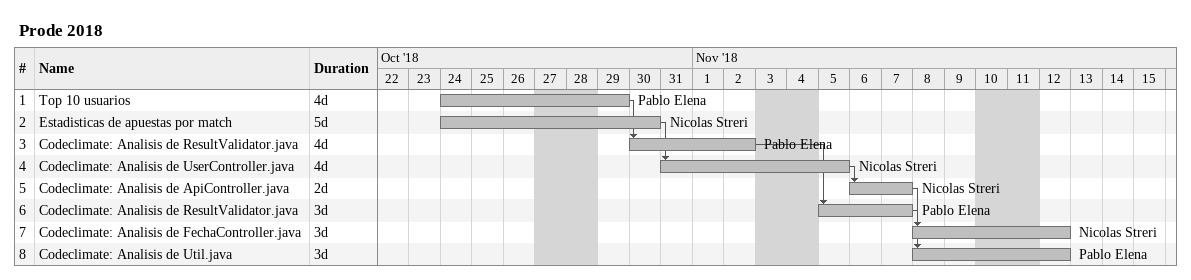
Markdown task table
Prode 2018

| ID | Task | Duration | Start | Finish | Predecessors | Resources |
|---|---|---|---|---|---|---|
| 1 | Top 10 usuarios | 4d | 2018-10-24 | 2018-10-29 |  | Pablo Elena |
| 2 | Estadisticas de apuestas por match | 5d | 2018-10-24 | 2018-10-30 |  | Nicolas Streri |
| 3 | Codeclimate: Analisis de ResultValidator.java | 4d | 2018-10-30 | 2018-11-02 | 1 | Pablo Elena |
| 4 | Codeclimate: Analisis de UserController.java | 4d | 2018-10-31 | 2018-11-05 | 2 | Nicolas Streri |
| 5 | Codeclimate: Analisis de ApiController.java | 2d | 2018-11-06 | 2018-11-07 | 4 | Nicolas Streri |
| 6 | Codeclimate: Analisis de ResultValidator.java | 3d | 2018-11-05 | 2018-11-07 | 3 | Pablo Elena |
| 7 | Codeclimate: Analisis de FechaController.java | 3d | 2018-11-08 | 2018-11-12 | 5 | Nicolas Streri |
| 8 | Codeclimate: Analisis de Util.java | 3d | 2018-11-08 | 2018-11-12 | 6 | Pablo Elena |
